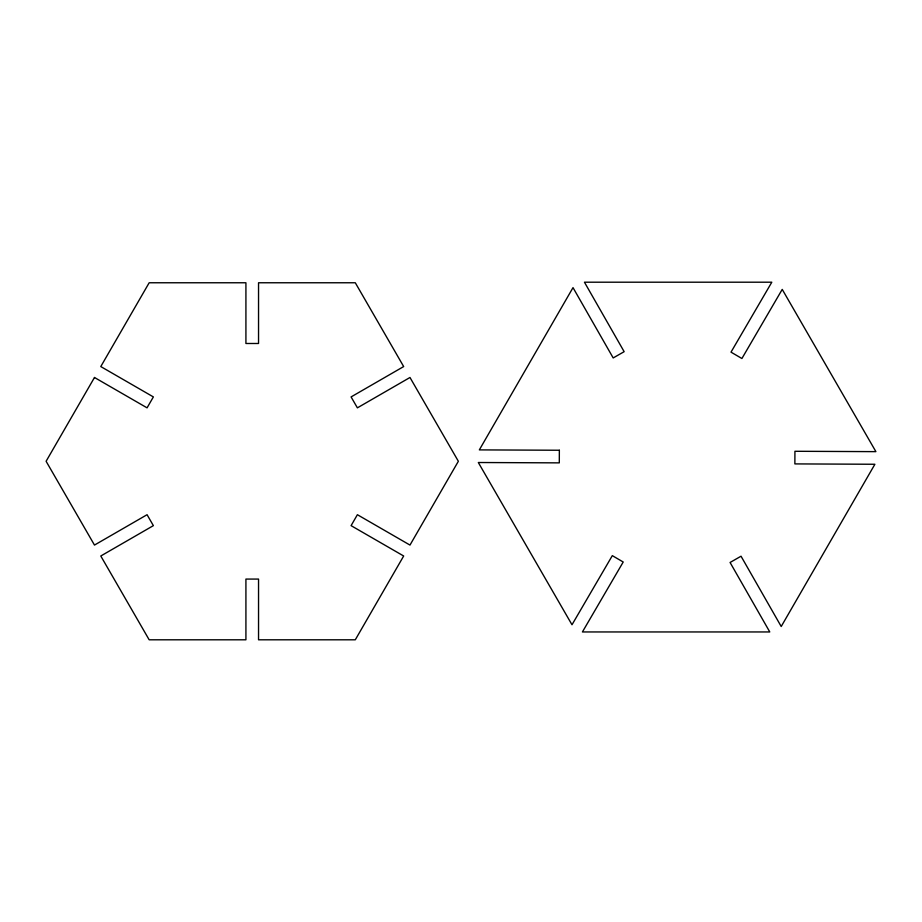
<?xml version="1.0" encoding="UTF-8"?>
<svg xmlns="http://www.w3.org/2000/svg" width="922" height="922" viewBox="0 0 922 922"><rect width="100%" height="100%" fill="white"/><g stroke="black" fill="none" stroke-linecap="round" stroke-linejoin="round"><path stroke-width="1.38" d="M559.354 450.247L559.297 462.867L478.322 462.51L571.997 624.759L612.312 555.643L623.214 562.005L582.416 631.95L769.778 631.95L730.074 562.478L741.034 556.208L781.211 626.511L874.886 464.262L794.868 463.904L794.925 451.284L875.9 451.642L782.225 289.393L741.91 358.508L731.008 352.146L771.806 282.201L584.444 282.201L624.148 351.674L613.188 357.943L573.011 287.629L479.336 449.89L559.354 450.247M94.482 377.49L46.1 461.277L94.482 545.075L147.071 514.707L153.375 525.644L100.786 556.001L149.168 639.799L245.92 639.799L245.92 579.074L258.54 579.074L258.54 639.799L355.293 639.799L403.675 556.001L351.086 525.644L357.39 514.707L409.979 545.075L458.361 461.277L409.979 377.49L357.39 407.847L351.086 396.921L403.675 366.564L355.293 282.766L258.54 282.766L258.54 343.491L245.92 343.491L245.92 282.766L149.168 282.766L100.786 366.564L153.375 396.921L147.071 407.847L94.482 377.49"/></g></svg>
